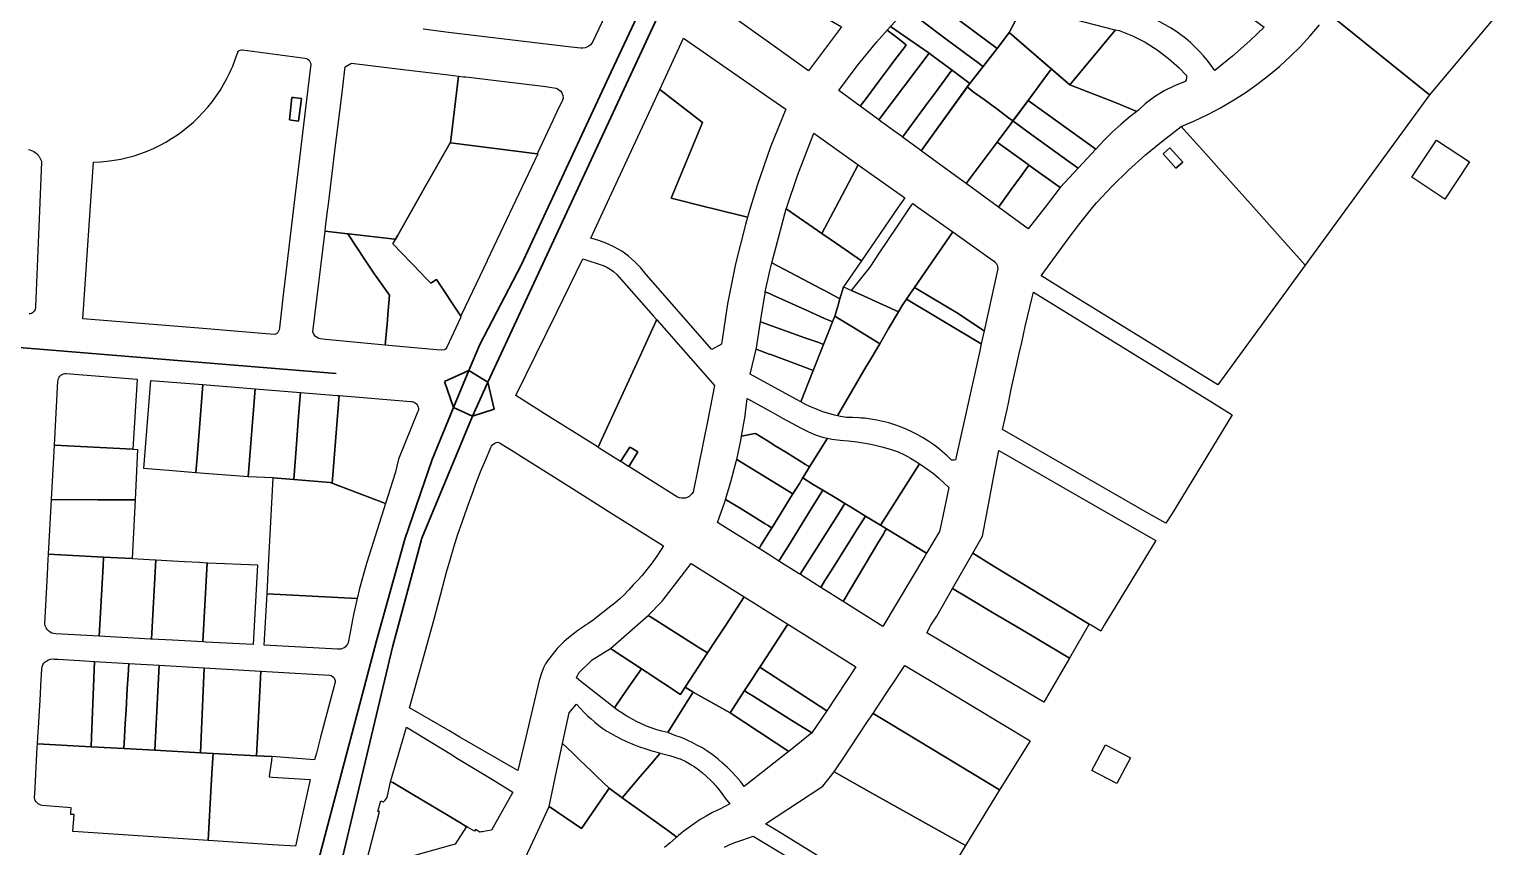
# Model space of a CAD drawing. Header units: metres. Extents: x 3 to 1027712, y 40 to 4430649.
# Drawn here: x 509953 to 510524, y 4409311 to 4409627 of the extents above; entities that cross this region are included whole.
import ezdxf

# ---------------------------------------------------------------- set-up
doc = ezdxf.new("R2010")
doc.units = ezdxf.units.M
doc.header["$MEASUREMENT"] = 0
doc.layers.add('A.ES.SDGC.CP.07003.cadastralparcel — CadastralParcel', color=1, linetype='Continuous')
doc.layers.add('Carreteras_5_km', color=2, linetype='Continuous', lineweight=30)
doc.layers.add('Cauces_artificiales_5_km', color=141, linetype='Continuous', lineweight=30)

msp = doc.modelspace()

# ---------------------------------------------------------------- linework, layer by layer
at = {"layer": 'A.ES.SDGC.CP.07003.cadastralparcel — CadastralParcel', "color": 7, "linetype": 'Continuous', "flags": 128}
for points in [[(510534.28, 4409765.16), (510537.66, 4409762.6), (510592.73, 4409720.82), (510593.56, 4409720.19), (510537.66, 4409653.63), (510525.72, 4409639.41), (510493.79, 4409601.39), (510454.77, 4409632.8), (510457.8, 4409636.57), (510460.09, 4409639.41), (510467.61, 4409648.75), (510470.33, 4409652.13), (510497.99, 4409686.53), (510505.4, 4409695.74), (510512.45, 4409704.5), (510513.48, 4409705.78), (510515.26, 4409708.82), (510516.78, 4409712), (510518.04, 4409715.29), (510519.03, 4409718.67), (510519.61, 4409720.82), (510523.92, 4409736.69), (510528.77, 4409751.04), (510534.28, 4409765.16)], [(510219.58, 4409654.04), (510233.41, 4409644.14), (510233.89, 4409643.8), (510239.4, 4409643.88), (510243.64, 4409643.94), (510244.2, 4409643.61), (510244.6, 4409643.37), (510251.28, 4409639.41), (510254.5, 4409637.5), (510257.73, 4409635.58), (510256.42, 4409633.81), (510262.1, 4409630.35), (510266.7, 4409627.54), (510253.96, 4409610.67), (510239.4, 4409621.08), (510231.88, 4409626.46), (510213.77, 4409639.41), (510212.95, 4409640), (510219.58, 4409654.04)], [(510326.85, 4409619.17), (510299.75, 4409639.41), (510298.12, 4409640.66), (510305.39, 4409647.48), (510314.47, 4409655.27), (510338.45, 4409640.11), (510338.99, 4409639.62), (510331.45, 4409625.38), (510330.06, 4409623.5), (510326.85, 4409619.17)], [(510399.58, 4409649.86), (510430.02, 4409627.45), (510424.47, 4409622.14), (510417.78, 4409616.28), (510410.86, 4409610.7), (510409.5, 4409612.66), (510408.05, 4409614.57), (510406.53, 4409616.4), (510404.92, 4409618.18), (510403.24, 4409619.88), (510401.49, 4409621.5), (510399.67, 4409623.05), (510397.79, 4409624.52), (510395.84, 4409625.91), (510393.84, 4409627.21), (510391.78, 4409628.42), (510389.67, 4409629.55), (510387.52, 4409630.58), (510385.32, 4409631.52), (510399.58, 4409649.86)], [(510326.85, 4409619.17), (510321.42, 4409612.27), (510321.14, 4409612.46), (510319.34, 4409613.8), (510314.68, 4409617.28), (510312.06, 4409619.24), (510311.15, 4409619.92), (510307.19, 4409622.88), (510297.26, 4409630.29), (510295.15, 4409631.87), (510294.77, 4409632.16), (510291.84, 4409634.35), (510293.56, 4409636.11), (510294.71, 4409637.3), (510296.14, 4409638.76), (510296.67, 4409639.3), (510298.12, 4409640.66), (510299.75, 4409639.41), (510326.85, 4409619.17)], [(510371.75, 4409626.61), (510372.57, 4409626.45), (510354.85, 4409605.19), (510331.45, 4409625.38), (510338.99, 4409639.62), (510340.69, 4409638.05), (510343.1, 4409636.18), (510343.68, 4409635.79), (510345.67, 4409634.54), (510348.37, 4409633.12), (510351.18, 4409631.95), (510354.09, 4409631.02), (510357.06, 4409630.36), (510357.42, 4409630.29), (510371.75, 4409626.61)], [(510286.13, 4409628.27), (510288.33, 4409630.74), (510291.84, 4409634.35), (510294.77, 4409632.16), (510295.15, 4409631.87), (510297.26, 4409630.29), (510307.19, 4409622.88), (510311.15, 4409619.92), (510312.06, 4409619.24), (510314.68, 4409617.28), (510319.34, 4409613.8), (510321.14, 4409612.46), (510321.42, 4409612.27), (510316.29, 4409605.75), (510315.77, 4409606.14), (510314.27, 4409607.26), (510310.1, 4409610.37), (510309.13, 4409611.09), (510301.28, 4409616.96), (510300.6, 4409617.47), (510285.67, 4409627.76), (510286.13, 4409628.27)], [(510284.33, 4409626.25), (510287.93, 4409623.56), (510291.75, 4409620.71), (510290.89, 4409619.55), (510287.34, 4409614.8), (510285.56, 4409612.43), (510281.33, 4409606.78), (510276.22, 4409599.94), (510273.97, 4409596.93), (510265.69, 4409602.96), (510272.82, 4409612.55), (510280.37, 4409621.82), (510284.33, 4409626.25)], [(510300.6, 4409617.47), (510281.21, 4409591.65), (510273.97, 4409596.93), (510276.22, 4409599.94), (510281.33, 4409606.78), (510285.56, 4409612.43), (510287.34, 4409614.8), (510290.89, 4409619.55), (510291.75, 4409620.71), (510287.93, 4409623.56), (510284.33, 4409626.25), (510285.67, 4409627.76), (510300.6, 4409617.47)], [(510316.29, 4409605.75), (510326.85, 4409619.17), (510330.06, 4409623.5), (510331.45, 4409625.38), (510347.77, 4409611.3), (510347.38, 4409610.69), (510338.82, 4409599.18), (510334.04, 4409592.77), (510332.91, 4409591.25), (510331.23, 4409592.5), (510327.2, 4409595.52), (510321.77, 4409599.52), (510317.58, 4409602.55), (510315.32, 4409604.41), (510316.29, 4409605.75)], [(510372.57, 4409626.45), (510374, 4409626.16), (510379.1, 4409624.11), (510384.01, 4409621.63), (510388.68, 4409618.73), (510393.08, 4409615.43), (510397.17, 4409611.77), (510400, 4409608.82), (510400.01, 4409608), (510399.83, 4409607.19), (510399.46, 4409606.46), (510395.34, 4409604.83), (510391.38, 4409602.84), (510387.6, 4409600.52), (510384.04, 4409597.87), (510381.84, 4409595.77), (510381.46, 4409595.48), (510380.73, 4409594.93), (510372.83, 4409598.2), (510354.85, 4409605.19), (510372.57, 4409626.45)], [(510196.57, 4409603.45), (510205.72, 4409623.19), (510239.4, 4409599.83), (510245.17, 4409595.83), (510239.32, 4409581.24), (510234.15, 4409566.4), (510231.64, 4409558.01), (510230.48, 4409554.11), (510216.34, 4409557.61), (510214.74, 4409558.01), (510200.94, 4409561.43), (510213.07, 4409590.63), (510196.57, 4409603.45)], [(510058.54, 4409615.62), (510059.54, 4409615.5), (510060.12, 4409615.38), (510060.66, 4409615.12), (510061.11, 4409614.75), (510061.46, 4409614.27), (510061.68, 4409613.71), (510061.76, 4409613.12), (510061.53, 4409611.15), (510059.36, 4409592.97), (510055.02, 4409556.55), (510051.01, 4409522.96), (510049.64, 4409511.47), (510049.54, 4409510.62), (510049.35, 4409510.1), (510049.03, 4409509.65), (510048.62, 4409509.28), (510048.14, 4409509.03), (510047.6, 4409508.89), (510020.13, 4409511.13), (509973.75, 4409514.91), (509976.58, 4409556.55), (509977.86, 4409575.32), (509980.51, 4409575.45), (509983.16, 4409575.7), (509985.79, 4409576.07), (509988.4, 4409576.55), (509990.99, 4409577.15), (509993.55, 4409577.86), (509996.08, 4409578.69), (509998.56, 4409579.63), (510001, 4409580.67), (510003.4, 4409581.83), (510005.74, 4409583.09), (510008.02, 4409584.45), (510010.24, 4409585.91), (510012.39, 4409587.47), (510014.47, 4409589.12), (510016.48, 4409590.86), (510018.41, 4409592.69), (510020.13, 4409594.48), (510022.01, 4409596.6), (510023.67, 4409598.67), (510025.25, 4409600.81), (510026.72, 4409603.02), (510028.1, 4409605.3), (510029.37, 4409607.63), (510030.55, 4409610.01), (510031.05, 4409611.16), (510031.61, 4409612.45), (510032.56, 4409614.93), (510033.41, 4409617.45), (510033.56, 4409617.84), (510033.82, 4409618.2), (510034.15, 4409618.47), (510034.55, 4409618.65), (510034.98, 4409618.71), (510035.41, 4409618.68), (510058.54, 4409615.62)], [(510309.13, 4409611.09), (510309.35, 4409610.93), (510301.56, 4409600.38), (510300.16, 4409598.49), (510292.71, 4409588.39), (510290.25, 4409585.06), (510289.87, 4409585.34), (510288.17, 4409586.57), (510286.88, 4409587.5), (510284.1, 4409589.54), (510281.95, 4409591.11), (510281.21, 4409591.65), (510300.6, 4409617.47), (510301.28, 4409616.96), (510309.13, 4409611.09)], [(510094.25, 4409545.68), (510076.33, 4409547.67), (510076.09, 4409547.7), (510068.3, 4409548.57), (510067.32, 4409548.68), (510067.51, 4409550.26), (510068.28, 4409556.55), (510068.38, 4409557.35), (510068.73, 4409560.23), (510069.65, 4409567.8), (510071.49, 4409582.87), (510071.72, 4409584.78), (510073.85, 4409602.16), (510074.25, 4409605.45), (510074.95, 4409611.15), (510075.08, 4409612.18), (510077.48, 4409613.57), (510097.47, 4409611.15), (510114.89, 4409609.05), (510118.79, 4409608.59), (510115.68, 4409582.86), (510115.54, 4409582.88), (510106.22, 4409566.38), (510095.25, 4409546.96), (510094.51, 4409545.65), (510094.25, 4409545.68)], [(510149.23, 4409578.62), (510115.68, 4409582.86), (510118.79, 4409608.59), (510120.7, 4409608.36), (510121.63, 4409608.25), (510152.55, 4409604.51), (510153.18, 4409604.41), (510156.53, 4409603.91), (510156.95, 4409603.73), (510157.62, 4409603.34), (510158.16, 4409602.87), (510158.73, 4409602.11), (510159.15, 4409601.06), (510159.24, 4409600.08), (510158.93, 4409599.34), (510156.7, 4409594.56), (510155.22, 4409591.41), (510149.23, 4409578.62)], [(510309.35, 4409610.93), (510310.1, 4409610.37), (510314.27, 4409607.26), (510315.77, 4409606.14), (510316.29, 4409605.75), (510297.5, 4409579.78), (510296.89, 4409580.22), (510290.25, 4409585.06), (510292.71, 4409588.39), (510300.16, 4409598.49), (510301.56, 4409600.38), (510309.35, 4409610.93)], [(510347.38, 4409610.69), (510347.77, 4409611.3), (510354.85, 4409605.19), (510372.83, 4409598.2), (510380.73, 4409594.93), (510378.2, 4409592.99), (510374.69, 4409590.06), (510371.3, 4409586.99), (510368.05, 4409583.77), (510364.94, 4409580.42), (510338.82, 4409599.18), (510347.38, 4409610.69)], [(510196.57, 4409603.45), (510213.07, 4409590.63), (510200.94, 4409561.43), (510214.74, 4409558.01), (510216.34, 4409557.61), (510230.48, 4409554.11), (510229.65, 4409551.33), (510225.85, 4409536.08), (510222.76, 4409520.67), (510220.36, 4409505.13), (510216.63, 4409503.02), (510191.26, 4409532.06), (510189.22, 4409534.6), (510186.96, 4409536.94), (510184.5, 4409539.06), (510181.86, 4409540.96), (510179.06, 4409542.61), (510176.12, 4409544.01), (510173.06, 4409545.13), (510169.92, 4409545.97), (510175.5, 4409558.01), (510196.57, 4409603.45)], [(510332.91, 4409591.25), (510332.09, 4409590.13), (510326.85, 4409583.09), (510314.93, 4409567.08), (510313.1, 4409568.41), (510298.04, 4409579.38), (510297.5, 4409579.78), (510315.32, 4409604.41), (510317.58, 4409602.55), (510321.77, 4409599.52), (510327.2, 4409595.52), (510331.23, 4409592.5), (510332.91, 4409591.25)], [(510058.13, 4409599.88), (510055.12, 4409600.28), (510054.4, 4409600.36), (510053.6, 4409591.67), (510054.22, 4409591.59), (510056.99, 4409591.23), (510058.13, 4409599.88)], [(510058.13, 4409599.88), (510056.99, 4409591.23), (510054.22, 4409591.59), (510053.6, 4409591.67), (510054.4, 4409600.36), (510055.12, 4409600.28), (510058.13, 4409599.88)], [(510338.82, 4409599.18), (510364.94, 4409580.42), (510358.13, 4409573.07), (510354.18, 4409575.93), (510338.82, 4409586.99), (510332.91, 4409591.25), (510338.82, 4409599.18)], [(510332.91, 4409591.25), (510338.82, 4409586.99), (510354.18, 4409575.93), (510358.13, 4409573.07), (510351.17, 4409565.57), (510339.12, 4409574.25), (510338.82, 4409574.46), (510326.85, 4409583.09), (510332.09, 4409590.13), (510332.91, 4409591.25)], [(510245.42, 4409557.31), (510245.66, 4409558.01), (510249.77, 4409570.23), (510256.07, 4409586.58), (510273.21, 4409574.39), (510264.55, 4409558.01), (510263.67, 4409556.35), (510259.17, 4409547.83), (510245.42, 4409557.31)], [(510388.26, 4409581.54), (510390.96, 4409583.75), (510397.96, 4409589.12), (510398.98, 4409587.98), (510405.02, 4409581.24), (510408.57, 4409577.25), (510412.5, 4409572.86), (510425.79, 4409558), (510438.24, 4409544.09), (510445.82, 4409535.62), (510438.24, 4409525.23), (510412.12, 4409489.41), (510365.06, 4409518.41), (510358.37, 4409522.53), (510352.99, 4409525.85), (510345.11, 4409530.7), (510343.83, 4409531.49), (510354.21, 4409545.77), (510358.81, 4409551.71), (510363.85, 4409558.01), (510365.16, 4409559.64), (510371.22, 4409566.07), (510377.55, 4409572.25), (510384.13, 4409578.14), (510388.26, 4409581.54)], [(510149.23, 4409578.62), (510149.51, 4409578.58), (510129.92, 4409537.37), (510129.88, 4409537.28), (510120.03, 4409516.57), (510119.71, 4409515.89), (510110.27, 4409530.03), (510108.15, 4409528.61), (510106.08, 4409530.76), (510104.4, 4409532.5), (510093.48, 4409543.83), (510095.25, 4409546.96), (510106.22, 4409566.38), (510115.54, 4409582.88), (510115.68, 4409582.86), (510149.23, 4409578.62)], [(510326.85, 4409583.09), (510338.82, 4409574.46), (510339.12, 4409574.25), (510338.82, 4409573.83), (510336.19, 4409570.19), (510334.11, 4409567.31), (510332.26, 4409564.76), (510328.99, 4409560.25), (510327.37, 4409558.01), (510314.93, 4409567.08), (510326.85, 4409583.09)], [(510393.56, 4409580.88), (510390.96, 4409578.52), (510395.86, 4409573.04), (510398.52, 4409575.42), (510393.56, 4409580.88)], [(510393.56, 4409580.88), (510398.52, 4409575.42), (510395.86, 4409573.04), (510390.96, 4409578.52), (510393.56, 4409580.88)], [(510509.23, 4409575.43), (510499.78, 4409561.12), (510487.03, 4409569.54), (510496.47, 4409583.85), (510509.23, 4409575.43)], [(510273.21, 4409574.39), (510291.14, 4409561.64), (510288.64, 4409558.01), (510274.41, 4409537.32), (510266.52, 4409542.76), (510262.37, 4409545.62), (510259.17, 4409547.83), (510263.67, 4409556.35), (510264.55, 4409558.01), (510273.21, 4409574.39)], [(510339.12, 4409574.25), (510351.17, 4409565.57), (510345.38, 4409558.01), (510338.82, 4409549.67), (510327.37, 4409558.01), (510328.99, 4409560.25), (510332.26, 4409564.76), (510334.11, 4409567.31), (510336.19, 4409570.19), (510338.82, 4409573.83), (510339.12, 4409574.25)], [(510245.42, 4409557.31), (510259.17, 4409547.83), (510262.37, 4409545.62), (510266.52, 4409542.76), (510274.41, 4409537.32), (510267.49, 4409527.25), (510266.12, 4409522.65), (510260.68, 4409525.51), (510258.57, 4409526.62), (510254.27, 4409528.88), (510239.88, 4409536.46), (510240.91, 4409540.32), (510245.42, 4409557.31)], [(510290.94, 4409554.49), (510293.31, 4409558.01), (510294.26, 4409559.42), (510296.24, 4409558.01), (510309.69, 4409548.44), (510294.9, 4409526.96), (510293.15, 4409524.42), (510290.1, 4409520), (510288.68, 4409517.57), (510275.48, 4409523.6), (510270.54, 4409525.86), (510277.74, 4409534.89), (510281.46, 4409540.41), (510288.08, 4409550.25), (510290.94, 4409554.49)], [(510068.3, 4409548.57), (510076.09, 4409547.7), (510082.76, 4409537.5), (510084.77, 4409534.42), (510086.43, 4409532.08), (510086.79, 4409531.57), (510092.16, 4409523.97), (510091.54, 4409516.62), (510091.35, 4409514.31), (510090.55, 4409504.77), (510067.51, 4409506.9), (510065.49, 4409507.11), (510064.82, 4409507.33), (510064.19, 4409507.67), (510063.64, 4409508.11), (510063.18, 4409508.64), (510062.82, 4409509.26), (510062.58, 4409509.92), (510067.32, 4409548.68), (510068.3, 4409548.57)], [(510094.25, 4409545.68), (510094.51, 4409545.65), (510093.48, 4409543.83), (510104.4, 4409532.5), (510106.08, 4409530.76), (510108.15, 4409528.61), (510110.27, 4409530.03), (510119.71, 4409515.89), (510119.59, 4409515.3), (510114.28, 4409503.97), (510114.08, 4409503.54), (510113.78, 4409503.15), (510113.22, 4409502.88), (510112.06, 4409502.77), (510110.36, 4409502.94), (510090.55, 4409504.77), (510091.35, 4409514.31), (510091.54, 4409516.62), (510092.16, 4409523.97), (510086.79, 4409531.57), (510086.43, 4409532.08), (510084.77, 4409534.42), (510082.76, 4409537.5), (510076.09, 4409547.7), (510076.33, 4409547.67), (510094.25, 4409545.68)], [(510309.69, 4409548.44), (510325.1, 4409537.48), (510325.66, 4409537.12), (510326.14, 4409536.67), (510326.53, 4409536.15), (510326.83, 4409535.56), (510327.01, 4409534.92), (510327.08, 4409534.27), (510327.03, 4409533.61), (510321.82, 4409510.27), (510315.06, 4409514.8), (510311.73, 4409516.94), (510306.99, 4409519.76), (510294.9, 4409526.96), (510309.69, 4409548.44)], [(510156.68, 4409517.25), (510166.85, 4409538), (510174.73, 4409535.48), (510176.12, 4409534.83), (510177.45, 4409534.05), (510178.69, 4409533.15), (510179.84, 4409532.14), (510194.18, 4409515.9), (510195.41, 4409514.51), (510195.2, 4409514.07), (510187.68, 4409497.76), (510177.91, 4409476.6), (510174.04, 4409468.2), (510172.7, 4409465.3), (510157.06, 4409475.13), (510156.07, 4409475.75), (510155.74, 4409475.96), (510154.72, 4409476.6), (510140.98, 4409485.24), (510156.68, 4409517.25)], [(510239.88, 4409536.46), (510254.27, 4409528.88), (510258.57, 4409526.62), (510260.68, 4409525.51), (510266.12, 4409522.65), (510265.54, 4409520.68), (510265.4, 4409520.21), (510264.12, 4409515.91), (510263.24, 4409513.69), (510261.51, 4409514.46), (510260.22, 4409515.04), (510257.01, 4409516.48), (510253.76, 4409517.93), (510240.18, 4409524), (510239.4, 4409524.35), (510237.29, 4409525.29), (510239.21, 4409533.96), (510239.88, 4409536.46)], [(510235.61, 4409514.66), (510237.19, 4409524.84), (510237.29, 4409525.29), (510239.4, 4409524.35), (510240.18, 4409524), (510253.76, 4409517.93), (510257.01, 4409516.48), (510260.22, 4409515.04), (510261.51, 4409514.46), (510263.24, 4409513.69), (510261.54, 4409509.42), (510259.78, 4409504.99), (510257.98, 4409505.71), (510252.53, 4409507.59), (510235.46, 4409513.73), (510235.61, 4409514.66)], [(510267.49, 4409527.25), (510270.54, 4409525.86), (510275.48, 4409523.6), (510288.68, 4409517.57), (510284.79, 4409510.95), (510281.47, 4409505.3), (510279.74, 4409506.36), (510270.67, 4409511.9), (510266.43, 4409514.5), (510264.12, 4409515.91), (510265.4, 4409520.21), (510265.54, 4409520.68), (510266.12, 4409522.65), (510267.49, 4409527.25)], [(510290.1, 4409520), (510291.79, 4409522.44), (510320.69, 4409505.23), (510320.1, 4409502.57), (510314.31, 4409476.6), (510310.7, 4409460.44), (510310.2, 4409460.38), (510309.7, 4409460.36), (510309.2, 4409460.37), (510307.51, 4409462.02), (510305.74, 4409463.6), (510303.91, 4409465.09), (510302.01, 4409466.51), (510300.05, 4409467.84), (510298.04, 4409469.09), (510295.98, 4409470.25), (510293.87, 4409471.33), (510291.72, 4409472.31), (510289.52, 4409473.19), (510287.29, 4409473.99), (510285.03, 4409474.68), (510282.74, 4409475.28), (510280.43, 4409475.78), (510278.09, 4409476.18), (510275.75, 4409476.48), (510274.26, 4409476.6), (510273.39, 4409476.67), (510271.02, 4409476.77), (510268.65, 4409476.76), (510266.34, 4409477.19), (510265.13, 4409477.47), (510276.3, 4409496.49), (510276.78, 4409497.31), (510281.47, 4409505.3), (510284.79, 4409510.95), (510288.68, 4409517.57), (510290.1, 4409520)], [(510320.69, 4409505.23), (510291.79, 4409522.45), (510293.15, 4409524.42), (510294.9, 4409526.96), (510306.99, 4409519.76), (510311.73, 4409516.94), (510315.06, 4409514.8), (510321.82, 4409510.27), (510320.69, 4409505.23)], [(510334.72, 4409498.65), (510335.36, 4409501.48), (510336.32, 4409505.78), (510337.7, 4409511.92), (510340.35, 4409523.1), (510340.83, 4409525.13), (510409.35, 4409482.95), (510417.67, 4409477.83), (510394.37, 4409439.79), (510392.02, 4409435.95), (510385.33, 4409439.79), (510328.92, 4409472.15), (510330.65, 4409479.9), (510331.3, 4409482.95), (510332.18, 4409487.11), (510333.41, 4409492.83), (510334.44, 4409497.4), (510334.72, 4409498.65)], [(510181.44, 4409459.8), (510175.19, 4409463.73), (510173.2, 4409464.99), (510172.7, 4409465.3), (510174.04, 4409468.2), (510177.91, 4409476.6), (510187.68, 4409497.76), (510195.2, 4409514.07), (510195.41, 4409514.51), (510217.74, 4409489.21), (510215.19, 4409476.6), (510209.41, 4409448.01), (510208.99, 4409447.37), (510208.46, 4409446.8), (510207.85, 4409446.33), (510207.17, 4409445.97), (510206.44, 4409445.72), (510205.68, 4409445.6), (510204.9, 4409445.6), (510204.14, 4409445.73), (510203.41, 4409445.99), (510184.55, 4409457.85), (510186.22, 4409460.55), (510188.07, 4409463.49), (510185.46, 4409465.13), (510184.96, 4409465.4), (510181.44, 4409459.8)], [(510259.78, 4409504.99), (510255.81, 4409495), (510253.89, 4409495.71), (510239.4, 4409501.06), (510238.81, 4409501.28), (510235.49, 4409502.5), (510233.76, 4409503.13), (510233.91, 4409503.75), (510235.33, 4409512.9), (510235.46, 4409513.73), (510252.53, 4409507.59), (510257.98, 4409505.71), (510259.78, 4409504.99)], [(510266.43, 4409514.5), (510270.67, 4409511.9), (510279.74, 4409506.36), (510281.47, 4409505.3), (510276.78, 4409497.31), (510276.3, 4409496.49), (510265.13, 4409477.47), (510264.05, 4409477.71), (510261.79, 4409478.33), (510259.55, 4409479.05), (510257.35, 4409479.85), (510255.18, 4409480.75), (510253.05, 4409481.74), (510250.97, 4409482.81), (510255.81, 4409495), (510259.78, 4409504.99), (510261.54, 4409509.42), (510263.24, 4409513.69), (510264.12, 4409515.91), (510266.43, 4409514.5)], [(510233.76, 4409503.13), (510235.49, 4409502.5), (510238.81, 4409501.28), (510239.4, 4409501.06), (510253.89, 4409495.71), (510255.81, 4409495), (510250.97, 4409482.81), (510239.4, 4409489.16), (510231.46, 4409493.51), (510233.76, 4409503.13)], [(509962.75, 4409466.15), (509964.07, 4409490.81), (509964.14, 4409491.35), (509964.3, 4409491.87), (509964.55, 4409492.36), (509964.88, 4409492.79), (509965.28, 4409493.15), (509965.75, 4409493.44), (509966.25, 4409493.64), (509966.79, 4409493.75), (509967.33, 4409493.77), (509994.76, 4409491.55), (509993.05, 4409464.57), (509962.75, 4409466.15)], [(510000.03, 4409491.12), (510008.42, 4409490.44), (510020.12, 4409489.49), (510018.77, 4409472.77), (510017.85, 4409461.41), (510017.37, 4409455.48), (510008.42, 4409456.21), (510006.96, 4409456.33), (510003.42, 4409456.62), (509997.28, 4409457.11), (510000.03, 4409491.12)], [(510020.12, 4409489.49), (510040.3, 4409487.86), (510037.55, 4409453.85), (510017.37, 4409455.48), (510017.85, 4409461.41), (510018.77, 4409472.77), (510020.12, 4409489.49)], [(510040.3, 4409487.86), (510057.77, 4409486.45), (510057.07, 4409477.37), (510056.36, 4409468.23), (510055.17, 4409452.86), (510047.28, 4409453.48), (510037.55, 4409453.85), (510040.3, 4409487.86)], [(510071.95, 4409485.3), (510072.77, 4409485.23), (510070.03, 4409451.41), (510069.23, 4409451.72), (510055.17, 4409452.86), (510056.36, 4409468.23), (510057.07, 4409477.37), (510057.77, 4409486.45), (510071.95, 4409485.3)], [(510072.77, 4409485.23), (510100.46, 4409482.99), (510100.94, 4409482.96), (510101.41, 4409482.85), (510101.86, 4409482.65), (510102.26, 4409482.39), (510102.61, 4409482.05), (510102.9, 4409481.67), (510103.13, 4409481.23), (510103.27, 4409480.77), (510103.33, 4409480.29), (510103.31, 4409479.81), (510103.21, 4409479.33), (510103.02, 4409478.88), (510095.62, 4409460.77), (510094.36, 4409455.37), (510090.63, 4409443.6), (510070.03, 4409451.41), (510072.77, 4409485.23)], [(510232.66, 4409470.45), (510228.14, 4409469.56), (510229.26, 4409475.98), (510229.34, 4409476.6), (510230.34, 4409484.13), (510239.4, 4409479.13), (510243.99, 4409476.6), (510251.14, 4409472.66), (510253.97, 4409471.23), (510256.9, 4409470.04), (510259.93, 4409469.1), (510261.26, 4409468.81), (510254.38, 4409457.71), (510253.97, 4409457.96), (510252.77, 4409458.7), (510245.44, 4409463.24), (510240.53, 4409466.27), (510239.4, 4409466.97), (510237.06, 4409468.42), (510233.5, 4409470.62), (510232.66, 4409470.45)], [(509962.75, 4409466.15), (509993.05, 4409464.57), (509994.83, 4409464.45), (509993.88, 4409445), (509987.34, 4409444.96), (509979.48, 4409445.03), (509961.62, 4409445.09), (509962.75, 4409466.15)], [(510120.19, 4409436.46), (510120.3, 4409436.8), (510121.36, 4409439.79), (510122.12, 4409441.94), (510124.04, 4409447.22), (510125.92, 4409452.21), (510127.63, 4409456.45), (510129.01, 4409459.74), (510130, 4409462.07), (510130.67, 4409463.69), (510131.15, 4409464.9), (510131.55, 4409465.75), (510131.96, 4409466.28), (510132.4, 4409466.62), (510132.87, 4409466.93), (510133.39, 4409467.15), (510134, 4409467.22), (510134.7, 4409467.06), (510139.9, 4409463.84), (510143.2, 4409461.79), (510161.43, 4409450.28), (510178.06, 4409439.79), (510197.99, 4409427.21), (510195.67, 4409423.64), (510193.55, 4409420.73), (510191.56, 4409418.09), (510189.7, 4409415.79), (510187.98, 4409413.9), (510187.06, 4409412.95), (510186.29, 4409412.16), (510184.54, 4409410.28), (510182.75, 4409408.4), (510180.98, 4409406.71), (510179.15, 4409405.14), (510177.17, 4409403.55), (510175.07, 4409401.91), (510172.91, 4409400.22), (510170.76, 4409398.62), (510168.71, 4409397.22), (510167.83, 4409396.63), (510166.78, 4409395.92), (510164.93, 4409394.58), (510163.12, 4409393.18), (510161.28, 4409391.74), (510159.58, 4409390.31), (510158.17, 4409388.96), (510156.98, 4409387.67), (510155.92, 4409386.4), (510154.95, 4409385.19), (510154.05, 4409384.06), (510153.22, 4409382.93), (510152.45, 4409381.68), (510151.69, 4409380.15), (510150.84, 4409378.14), (510149.91, 4409375.33), (510144.76, 4409353.47), (510141.72, 4409340.56), (510139.9, 4409341.61), (510119.34, 4409353.47), (510115.03, 4409355.95), (510099.83, 4409364.72), (510108.8, 4409396.63), (510109.6, 4409399.48), (510112.68, 4409411.13), (510114.21, 4409417.06), (510115.54, 4409421.89), (510116.99, 4409426.76), (510118.6, 4409431.77), (510120.19, 4409436.46)], [(510181.92, 4409459.5), (510181.44, 4409459.8), (510184.96, 4409465.4), (510185.46, 4409465.13), (510188.07, 4409463.49), (510186.22, 4409460.55), (510184.55, 4409457.85), (510184.53, 4409457.86), (510181.92, 4409459.5)], [(510247.93, 4409447.29), (510226.27, 4409460.65), (510227.85, 4409467.89), (510228.14, 4409469.56), (510232.66, 4409470.45), (510233.5, 4409470.62), (510237.06, 4409468.42), (510239.4, 4409466.97), (510240.53, 4409466.27), (510245.44, 4409463.24), (510252.77, 4409458.7), (510253.97, 4409457.96), (510254.38, 4409457.71), (510251.74, 4409453.45), (510251.58, 4409453.19), (510250.45, 4409451.36), (510247.93, 4409447.29)], [(510261.26, 4409468.81), (510263.02, 4409468.43), (510266.16, 4409468.02), (510269.44, 4409467.79), (510272.7, 4409467.43), (510274.18, 4409467.2), (510275.95, 4409466.92), (510279.17, 4409466.28), (510282.37, 4409465.49), (510285.52, 4409464.57), (510288.64, 4409463.52), (510291.04, 4409462.36), (510293.4, 4409461.1), (510295.69, 4409459.75), (510296.89, 4409458.97), (510288.96, 4409446.52), (510283.15, 4409437.4), (510281.77, 4409435.23), (510275.95, 4409438.76), (510270.19, 4409442.26), (510268.05, 4409443.56), (510264.87, 4409445.49), (510259.5, 4409448.75), (510255.82, 4409450.98), (510251.74, 4409453.45), (510254.38, 4409457.71), (510261.26, 4409468.81)], [(510227.56, 4409441.76), (510221.96, 4409445.21), (510224.02, 4409451.92), (510226.1, 4409459.87), (510226.18, 4409460.24), (510226.27, 4409460.65), (510247.93, 4409447.29), (510247.72, 4409446.96), (510240.54, 4409435.36), (510239.82, 4409434.19), (510238.2, 4409435.19), (510237.27, 4409435.76), (510231.71, 4409439.2), (510227.56, 4409441.76)], [(510317.45, 4409424.38), (510321.23, 4409430.97), (510322.89, 4409439.79), (510325.74, 4409454.99), (510327.44, 4409464.05), (510369.79, 4409439.79), (510388.16, 4409429.27), (510368.21, 4409396.63), (510366.83, 4409394.38), (510363.1, 4409396.63), (510362.4, 4409397.05), (510325.74, 4409419.34), (510317.45, 4409424.38)], [(510296.89, 4409458.97), (510297.93, 4409458.3), (510300.11, 4409456.76), (510302.22, 4409455.13), (510304.26, 4409453.42), (510306.23, 4409451.62), (510308.12, 4409449.74), (510305.33, 4409436.23), (510304.62, 4409432.8), (510299.59, 4409424.41), (510284.09, 4409433.82), (510281.77, 4409435.23), (510283.15, 4409437.4), (510288.96, 4409446.52), (510296.89, 4409458.97)], [(510055.17, 4409452.86), (510069.23, 4409451.72), (510090.63, 4409443.6), (510083.42, 4409420.85), (510083.04, 4409419.49), (510080.64, 4409410.83), (510079.74, 4409406.98), (510044.88, 4409408.74), (510045.46, 4409419.49), (510047.28, 4409453.48), (510055.17, 4409452.86)], [(510251.74, 4409453.45), (510255.82, 4409450.98), (510259.5, 4409448.75), (510257.61, 4409445.7), (510255.93, 4409442.98), (510255.07, 4409441.59), (510246.22, 4409427.27), (510244.19, 4409423.99), (510242.59, 4409421.4), (510239.4, 4409423.41), (510234.9, 4409426.25), (510235.74, 4409427.61), (510239.4, 4409433.52), (510240.54, 4409435.36), (510247.72, 4409446.96), (510250.45, 4409451.36), (510251.58, 4409453.19), (510251.74, 4409453.45)], [(510259.5, 4409448.75), (510264.87, 4409445.49), (510268.05, 4409443.56), (510264.88, 4409438.58), (510250.71, 4409416.29), (510250.4, 4409416.49), (510242.59, 4409421.4), (510244.19, 4409423.99), (510246.22, 4409427.27), (510255.07, 4409441.59), (510255.93, 4409442.98), (510257.61, 4409445.7), (510259.5, 4409448.75)], [(509979.48, 4409445.03), (509987.34, 4409444.96), (509993.88, 4409445), (509992.78, 4409422.33), (509981.72, 4409422.93), (509960.5, 4409424.07), (509961.62, 4409445.09), (509979.48, 4409445.03)], [(510221.51, 4409443.8), (510221.61, 4409444.07), (510221.96, 4409445.21), (510227.56, 4409441.76), (510231.71, 4409439.2), (510237.27, 4409435.76), (510238.2, 4409435.19), (510239.82, 4409434.19), (510239.4, 4409433.52), (510235.74, 4409427.61), (510234.9, 4409426.25), (510218.88, 4409436.33), (510221.51, 4409443.8)], [(510270.19, 4409442.26), (510275.95, 4409438.76), (510272.17, 4409432.71), (510271.96, 4409432.38), (510270.48, 4409430.01), (510264.24, 4409420.04), (510262.5, 4409417.25), (510260.21, 4409413.6), (510258.74, 4409411.24), (510251.23, 4409415.96), (510250.71, 4409416.29), (510264.88, 4409438.58), (510268.05, 4409443.56), (510270.19, 4409442.26)], [(510281.77, 4409435.23), (510284.09, 4409433.82), (510283.38, 4409432.62), (510283.05, 4409432.07), (510280.79, 4409428.27), (510267.42, 4409405.77), (510258.74, 4409411.24), (510260.21, 4409413.6), (510262.5, 4409417.25), (510264.24, 4409420.04), (510270.48, 4409430.01), (510271.96, 4409432.38), (510272.17, 4409432.71), (510275.95, 4409438.76), (510281.77, 4409435.23)], [(510283.38, 4409432.62), (510284.09, 4409433.82), (510299.59, 4409424.41), (510298.94, 4409423.33), (510282.65, 4409396.19), (510267.42, 4409405.77), (510280.79, 4409428.27), (510283.05, 4409432.07), (510283.38, 4409432.62)], [(509960.5, 4409424.07), (509981.72, 4409422.93), (509981.54, 4409419.49), (509980.08, 4409392.35), (509963.33, 4409393.26), (509962.56, 4409393.37), (509961.82, 4409393.61), (509961.14, 4409393.97), (509960.52, 4409394.44), (509959.99, 4409395.01), (509959.56, 4409395.66), (509959.24, 4409396.37), (509959.05, 4409397.12), (509960.07, 4409416.24), (509960.23, 4409419.18), (509960.25, 4409419.49), (509960.5, 4409424.07)], [(510001.54, 4409421.85), (510001.87, 4409421.83), (510000.23, 4409391.26), (509999.9, 4409391.28), (509980.08, 4409392.35), (509981.54, 4409419.49), (509981.72, 4409422.93), (509992.78, 4409422.33), (510001.54, 4409421.85)], [(510020.01, 4409390.19), (510008.42, 4409390.82), (510000.23, 4409391.26), (510001.87, 4409421.83), (510008.42, 4409421.48), (510012.96, 4409421.24), (510018.8, 4409420.92), (510021.7, 4409420.76), (510020.01, 4409390.19)], [(510039.56, 4409389.13), (510021.27, 4409390.13), (510020.3, 4409390.18), (510020.01, 4409390.19), (510021.7, 4409420.76), (510021.99, 4409420.75), (510041.23, 4409419.99), (510039.56, 4409389.13)], [(510212.04, 4409387.79), (510193.59, 4409399.46), (510192.12, 4409400.4), (510197.49, 4409405.88), (510208.7, 4409420.47), (510209.7, 4409419.78), (510229.17, 4409407.57), (510222.02, 4409396.63), (510218.26, 4409390.88), (510215.03, 4409385.93), (510212.04, 4409387.79)], [(510309.66, 4409410.8), (510317.45, 4409424.38), (510325.74, 4409419.34), (510362.4, 4409397.05), (510362.16, 4409396.63), (510354.74, 4409383.85), (510341.6, 4409391.71), (510333.37, 4409396.63), (510325.74, 4409401.19), (510316.29, 4409406.84), (510309.66, 4409410.8)], [(510079.74, 4409406.98), (510078.29, 4409400.7), (510076.35, 4409390.48), (510076.2, 4409389.86), (510075.93, 4409389.27), (510075.57, 4409388.73), (510075.13, 4409388.27), (510074.61, 4409387.89), (510074.03, 4409387.6), (510073.41, 4409387.42), (510072.78, 4409387.34), (510072.13, 4409387.38), (510043.82, 4409388.91), (510044.88, 4409408.74), (510079.74, 4409406.98)], [(510344.89, 4409366.89), (510318.09, 4409382.81), (510299.71, 4409393.72), (510301.26, 4409396.63), (510303.55, 4409400.17), (510309.66, 4409410.8), (510316.29, 4409406.84), (510325.74, 4409401.19), (510333.37, 4409396.63), (510341.6, 4409391.71), (510354.74, 4409383.85), (510344.89, 4409366.89)], [(510209.4, 4409370.77), (510206.36, 4409372.67), (510215.03, 4409385.93), (510218.26, 4409390.88), (510222.02, 4409396.63), (510229.17, 4409407.57), (510232.82, 4409405.28), (510246.04, 4409397), (510245.8, 4409396.63), (510235.93, 4409381.56), (510235.22, 4409380.48), (510233.67, 4409378.1), (510232.82, 4409376.81), (510229.26, 4409371.37), (510223.67, 4409362.84), (510209.4, 4409370.77)], [(510204.74, 4409370.16), (510204.57, 4409369.91), (510191.27, 4409378.58), (510178.29, 4409387.06), (510177.46, 4409387.6), (510192.12, 4409400.4), (510193.59, 4409399.46), (510212.04, 4409387.79), (510215.03, 4409385.93), (510206.36, 4409372.67), (510204.74, 4409370.16)], [(510246.04, 4409397), (510246.62, 4409396.63), (510272.27, 4409380.55), (510261.12, 4409363.52), (510235.22, 4409380.48), (510235.93, 4409381.56), (510245.8, 4409396.63), (510246.04, 4409397)], [(510166.07, 4409374.9), (510164.34, 4409376.25), (510165.33, 4409378.25), (510170.42, 4409383.2), (510177.46, 4409387.6), (510178.29, 4409387.06), (510189.43, 4409379.79), (510187.91, 4409377.59), (510185.54, 4409374.15), (510183.44, 4409371.12), (510181.75, 4409368.67), (510179.06, 4409364.79), (510166.07, 4409374.9)], [(509964.13, 4409383.46), (509972.48, 4409382.97), (509978.21, 4409382.64), (509977.05, 4409353.47), (509976.9, 4409349.74), (509956.24, 4409350.88), (509956.39, 4409353.47), (509956.59, 4409356.99), (509957.32, 4409370.03), (509957.51, 4409373.38), (509957.88, 4409379.85), (509958.02, 4409380.59), (509958.29, 4409381.28), (509958.69, 4409381.92), (509959.19, 4409382.48), (509959.78, 4409382.93), (509960.44, 4409383.28), (509961.15, 4409383.5), (509961.9, 4409383.59), (509962.64, 4409383.55), (509964.13, 4409383.46)], [(509978.21, 4409382.64), (509991.44, 4409381.86), (509991.19, 4409377.37), (509990.89, 4409372.17), (509990.43, 4409363.98), (509990.13, 4409358.69), (509989.83, 4409353.47), (509989.58, 4409349.04), (509976.9, 4409349.74), (509977.05, 4409353.47), (509978.21, 4409382.64)], [(509991.44, 4409381.86), (510003.22, 4409381.17), (510001.8, 4409353.47), (510001.54, 4409348.38), (509989.58, 4409349.04), (509989.83, 4409353.47), (509990.13, 4409358.69), (509990.43, 4409363.98), (509990.89, 4409372.17), (509991.19, 4409377.37), (509991.44, 4409381.86)], [(510003.22, 4409381.17), (510020.56, 4409380.15), (510019.46, 4409353.47), (510019.21, 4409347.41), (510001.54, 4409348.38), (510001.8, 4409353.47), (510003.22, 4409381.17)], [(510020.56, 4409380.15), (510042.51, 4409378.86), (510041.19, 4409353.47), (510040.81, 4409346.22), (510024.06, 4409347.14), (510019.21, 4409347.41), (510019.46, 4409353.47), (510020.56, 4409380.15)], [(510181.21, 4409363.22), (510180.23, 4409363.89), (510179.06, 4409364.79), (510181.75, 4409368.67), (510183.44, 4409371.12), (510185.54, 4409374.15), (510187.91, 4409377.59), (510189.43, 4409379.79), (510191.27, 4409378.58), (510204.57, 4409369.91), (510204.74, 4409370.16), (510206.36, 4409372.67), (510209.4, 4409370.77), (510206.51, 4409366.17), (510199.6, 4409355.2), (510197.39, 4409355.71), (510195.45, 4409356.24), (510191.41, 4409357.65), (510187.51, 4409359.4), (510183.77, 4409361.48), (510181.21, 4409363.22)], [(510235.22, 4409380.48), (510261.12, 4409363.52), (510255.22, 4409355.05), (510247.52, 4409359.88), (510239.12, 4409365.15), (510235.69, 4409367.3), (510232.82, 4409369.1), (510230.73, 4409370.41), (510230.49, 4409370.56), (510229.26, 4409371.37), (510232.82, 4409376.81), (510233.67, 4409378.1), (510235.22, 4409380.48)], [(510327.75, 4409333.09), (510285.41, 4409358.66), (510278.92, 4409362.58), (510280.54, 4409365.02), (510282.1, 4409367.37), (510284.28, 4409370.66), (510287.96, 4409376.22), (510288.6, 4409377.18), (510291.21, 4409381.12), (510302.69, 4409374.21), (510307.51, 4409371.32), (510339.65, 4409351.97), (510329.52, 4409335.89), (510327.75, 4409333.09)], [(510042.51, 4409378.86), (510046.98, 4409378.6), (510069, 4409377.31), (510069.61, 4409377.17), (510070.16, 4409376.87), (510070.62, 4409376.45), (510070.96, 4409375.92), (510071.15, 4409375.32), (510071.18, 4409374.69), (510065.57, 4409353.47), (510063.92, 4409347.2), (510063.25, 4409344.68), (510046.76, 4409345.89), (510040.81, 4409346.22), (510041.19, 4409353.47), (510042.51, 4409378.86)], [(510202.77, 4409353.97), (510199.6, 4409355.2), (510206.51, 4409366.17), (510209.4, 4409370.77), (510223.67, 4409362.84), (510246.41, 4409347.94), (510245.95, 4409347.58), (510229.19, 4409334.43), (510227.81, 4409336.2), (510225.88, 4409338.36), (510224.21, 4409340.15), (510222.58, 4409341.82), (510220.83, 4409343.43), (510218.91, 4409345.04), (510216.84, 4409346.69), (510214.74, 4409348.18), (510212.74, 4409349.38), (510210.87, 4409350.37), (510209.12, 4409351.29), (510207.44, 4409352.15), (510205.78, 4409352.94), (510204.44, 4409353.47), (510202.77, 4409353.97)], [(510255.22, 4409355.05), (510246.41, 4409347.94), (510223.67, 4409362.84), (510229.26, 4409371.37), (510230.49, 4409370.56), (510230.73, 4409370.41), (510232.82, 4409369.1), (510235.69, 4409367.3), (510239.12, 4409365.15), (510247.52, 4409359.88), (510255.22, 4409355.05)], [(510159, 4409350.93), (510161.5, 4409362.79), (510164.33, 4409366.09), (510165.91, 4409364.47), (510167.33, 4409362.98), (510168.67, 4409361.67), (510170.03, 4409360.44), (510171.5, 4409359.16), (510173.04, 4409357.93), (510174.58, 4409356.81), (510176.15, 4409355.79), (510177.78, 4409354.79), (510179.54, 4409353.78), (510181.5, 4409352.77), (510183.7, 4409351.73), (510186.16, 4409350.69), (510188.7, 4409349.72), (510191.14, 4409348.87), (510193.53, 4409348.14), (510194.01, 4409348.01), (510195.9, 4409347.49), (510196.72, 4409347.28), (510191.65, 4409341.3), (510189.01, 4409338.19), (510182.08, 4409330.01), (510177.05, 4409333.78), (510172.23, 4409338.29), (510169.87, 4409340.51), (510168.11, 4409342.2), (510165.6, 4409344.63), (510162.83, 4409347.33), (510161.02, 4409349.07), (510159, 4409350.93)], [(510122.23, 4409318.71), (510120.8, 4409319.57), (510119.95, 4409320.08), (510116.11, 4409322.37), (510109.42, 4409326.37), (510100.58, 4409331.66), (510093.4, 4409335.95), (510092.53, 4409336.23), (510098.71, 4409357.31), (510108.24, 4409351.48), (510116.11, 4409346.67), (510117.82, 4409345.62), (510131.89, 4409337.02), (510139.74, 4409332.21), (510131.6, 4409317.5), (510129.24, 4409317.09), (510128.03, 4409316.93), (510127.52, 4409316.85), (510127.01, 4409316.77), (510125.34, 4409317.76), (510124.94, 4409317.09), (510122.23, 4409318.71)], [(510314.64, 4409311.54), (510304.75, 4409317.09), (510291.55, 4409324.49), (510278.44, 4409331.84), (510263.94, 4409339.97), (510265.76, 4409342.72), (510266.91, 4409344.45), (510276.83, 4409359.42), (510278.92, 4409362.58), (510285.41, 4409358.66), (510327.75, 4409333.09), (510314.64, 4409311.54)], [(509976.9, 4409349.74), (509989.58, 4409349.04), (510001.54, 4409348.38), (510019.21, 4409347.41), (510024.06, 4409347.14), (510023.96, 4409345.5), (510023.82, 4409343.06), (510023.72, 4409341.46), (510023.32, 4409334.84), (510022.07, 4409313.56), (509971.95, 4409316.91), (509969.87, 4409317.05), (509970.33, 4409323.61), (509969.11, 4409323.58), (509969.13, 4409324.24), (509969.17, 4409326.07), (509958.06, 4409327.07), (509957.5, 4409327.18), (509956.96, 4409327.38), (509956.47, 4409327.67), (509956.03, 4409328.05), (509955.66, 4409328.49), (509955.37, 4409328.99), (509955.17, 4409329.53), (509955.06, 4409330.09), (509955.06, 4409330.67), (509955.14, 4409331.24), (509956.02, 4409347.01), (509956.15, 4409349.36), (509956.24, 4409350.88), (509976.9, 4409349.74)], [(510024.06, 4409347.14), (510040.81, 4409346.22), (510046.76, 4409345.89), (510046.53, 4409344.22), (510045.83, 4409339.3), (510045.66, 4409338.08), (510046.98, 4409338), (510061.54, 4409337.08), (510055.88, 4409311.31), (510046.98, 4409311.9), (510022.07, 4409313.56), (510023.32, 4409334.84), (510023.72, 4409341.46), (510023.82, 4409343.06), (510023.96, 4409345.5), (510024.06, 4409347.14)], [(510168.11, 4409342.2), (510169.87, 4409340.51), (510172.23, 4409338.29), (510177.05, 4409333.78), (510176.51, 4409332.99), (510173.19, 4409328.12), (510166.36, 4409318.1), (510153.89, 4409326.63), (510156.21, 4409337.65), (510159, 4409350.93), (510161.02, 4409349.07), (510162.83, 4409347.33), (510165.6, 4409344.63), (510168.11, 4409342.2)], [(510196.72, 4409347.28), (510198.2, 4409346.89), (510200.35, 4409346.33), (510202.39, 4409345.73), (510203.83, 4409345.21), (510204.43, 4409344.99), (510206.58, 4409343.98), (510208.91, 4409342.65), (510209.82, 4409342.04), (510211.14, 4409341.15), (510213.01, 4409339.65), (510214.36, 4409338.43), (510214.61, 4409338.2), (510216.12, 4409336.79), (510217.53, 4409335.36), (510217.6, 4409335.28), (510217.93, 4409334.89), (510218.85, 4409333.79), (510220.23, 4409332), (510221.83, 4409329.92), (510223.64, 4409327.65), (510219.75, 4409325.68), (510216.91, 4409324.27), (510214.45, 4409322.96), (510212.16, 4409321.61), (510209.92, 4409320.13), (510207.62, 4409318.46), (510205.88, 4409317.09), (510205.2, 4409316.55), (510203.83, 4409315.42), (510203.16, 4409314.86), (510200.06, 4409317.09), (510190.51, 4409323.95), (510186.87, 4409326.57), (510185.28, 4409327.71), (510182.08, 4409330.01), (510189.01, 4409338.19), (510191.65, 4409341.3), (510196.72, 4409347.28)], [(510378.3, 4409345.37), (510373.05, 4409335.48), (510363.4, 4409340.6), (510368.65, 4409350.49), (510378.3, 4409345.37)], [(510297.28, 4409283.14), (510291.55, 4409286.67), (510278.42, 4409294.75), (510242.11, 4409317.09), (510237.41, 4409319.98), (510259.51, 4409334.56), (510262.02, 4409337.62), (510263.94, 4409339.97), (510278.44, 4409331.84), (510291.55, 4409324.49), (510304.75, 4409317.09), (510314.64, 4409311.54), (510297.28, 4409283.14)], [(510092.53, 4409336.23), (510093.4, 4409335.95), (510100.58, 4409331.66), (510109.42, 4409326.37), (510116.11, 4409322.37), (510119.95, 4409320.08), (510120.8, 4409319.57), (510122.23, 4409318.71), (510121.85, 4409318.9), (510117.51, 4409312.11), (510116.11, 4409311.66), (510082.49, 4409302.31), (510088.28, 4409324.75), (510087.67, 4409324.7), (510088.84, 4409328.82), (510089.68, 4409328.51), (510089.9, 4409328.43), (510090.43, 4409329.09), (510091.23, 4409330.1), (510092.53, 4409336.23)]]:
    msp.add_lwpolyline(points, close=True, dxfattribs=at)
for points in [[(510187.3, 4409657.03), (510170.69, 4409621.99), (510170.28, 4409621.31), (510169.75, 4409620.69), (510169.13, 4409620.18), (510168.43, 4409619.78), (510167.67, 4409619.5), (510166.88, 4409619.36), (510166.07, 4409619.36), (510162.27, 4409619.81), (510114.89, 4409625.47), (510105.13, 4409626.64)], [(510454.77, 4409632.8), (510493.79, 4409601.39), (510462.15, 4409558), (510445.82, 4409535.62), (510438.24, 4409544.09), (510425.79, 4409558), (510412.5, 4409572.86), (510408.57, 4409577.25), (510405.02, 4409581.24), (510398.98, 4409587.98), (510397.96, 4409589.12), (510403.1, 4409591.3), (510408.15, 4409593.7), (510413.08, 4409596.3), (510417.9, 4409599.12), (510422.6, 4409602.13), (510427.17, 4409605.34), (510431.59, 4409608.75), (510435.87, 4409612.33), (510438.24, 4409614.5), (510439.99, 4409616.1), (510443.95, 4409620.04), (510447.74, 4409624.14), (510451.35, 4409628.4)], [(509952.77, 4409580.23), (509953.31, 4409580.1), (509953.84, 4409579.92), (509954.35, 4409579.69), (509954.84, 4409579.43), (509955.3, 4409579.12), (509955.74, 4409578.78), (509956.15, 4409578.4), (509956.52, 4409577.98), (509956.85, 4409577.53), (509957.14, 4409577.06), (509957.4, 4409576.57), (509957.61, 4409576.05), (509957.77, 4409575.52), (509956.85, 4409553.55), (509955.42, 4409519.52), (509955.4, 4409519.07), (509955.3, 4409518.64), (509955.14, 4409518.22), (509954.91, 4409517.84), (509954.61, 4409517.51), (509954.27, 4409517.23), (509953.89, 4409517), (509953.47, 4409516.85), (509953.03, 4409516.77)], [(510144.67, 4409306.99), (510149.41, 4409317.09), (510153.89, 4409326.63), (510166.36, 4409318.1), (510173.19, 4409328.12), (510176.51, 4409332.99), (510176.51, 4409332.99), (510177.05, 4409333.78), (510182.08, 4409330.01), (510185.28, 4409327.71), (510186.87, 4409326.57), (510190.51, 4409323.95), (510200.06, 4409317.09), (510203.16, 4409314.86), (510202.8, 4409314.57), (510200.56, 4409312.68), (510198.43, 4409310.82)], [(510221.54, 4409310.93), (510223.4, 4409311.79), (510225.52, 4409312.69), (510228.19, 4409313.66), (510232.6, 4409315.23), (510259.14, 4409299.27)]]:
    msp.add_lwpolyline(points, dxfattribs=at)
at = {"layer": 'Carreteras_5_km'}
for p, q in [((510122.84, 4409494.94), (510113.36, 4409490.74)), ((510122.84, 4409494.94), (510116.88, 4409480.65)), ((510130.09, 4409490.46), (510122.84, 4409494.94)), ((510113.36, 4409490.74), (510116.88, 4409480.65)), ((510124.27, 4409477.27), (510130.09, 4409490.46)), ((510132.55, 4409480), (510130.09, 4409490.46)), ((510116.88, 4409480.65), (510124.27, 4409477.27)), ((510124.27, 4409477.27), (510132.55, 4409480))]:
    msp.add_line(p, q, dxfattribs=at)
for points in [[(510130.09, 4409490.46, 0), (510255.83, 4409760.8, 0.94), (510278.9, 4409810.41, 0.87), (510296.71, 4409848.93, 0), (510328.86, 4409916.8, 0), (510361.79, 4409965.85, 1.04)], [(510279.17, 4409829.69, 0.98), (510249.51, 4409764.88, 1.01), (510218.78, 4409697.73, 1.11), (510177.82, 4409610.2, 1.15)], [(510177.82, 4409610.2, 1.15), (510143.04, 4409535.56, 1.05), (510127.06, 4409504.99, 1.09), (510122.84, 4409494.94, 0)], [(510116.88, 4409480.65, 0), (510108.59, 4409460.61, 1.26), (510098.04, 4409429.88, 1.33), (510087.18, 4409390.62, 1.46), (510064.19, 4409304.05, 0)], [(510072.82, 4409302.09, 0), (510093.38, 4409388.14, 1.39), (510104.71, 4409430.19, 1.3), (510124.27, 4409477.27, 0)]]:
    msp.add_polyline3d(points, dxfattribs=at)
at = {"layer": 'Cauces_artificiales_5_km'}
msp.add_polyline3d([(509672.47, 4409526.45, 0.2), (509740.17, 4409520.94, 1.65), (510071.56, 4409493.75, 0.3)], dxfattribs=at)

doc.saveas('drawing.dxf')
